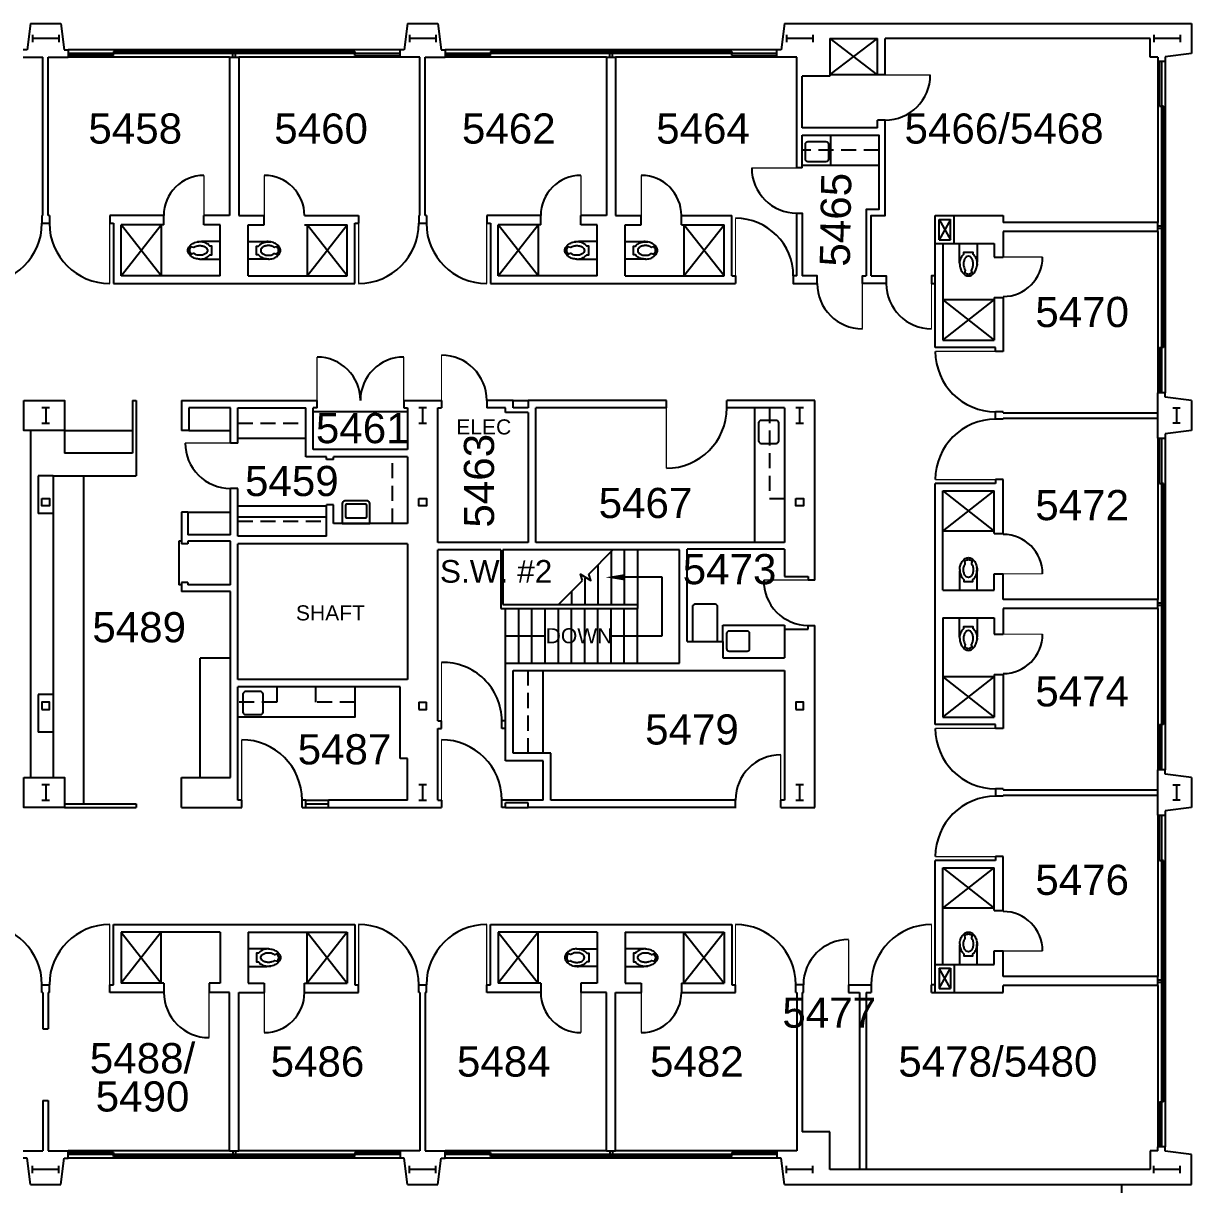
# Model space of a CAD drawing. Header units: inches. Extents: x -3174 to 3292, y 161 to 3697.
# Drawn here: x 2363 to 3292, y 1649 to 2574 of the extents above; entities that cross this region are included whole.
import ezdxf
from ezdxf.enums import TextEntityAlignment as Align

# ---------------------------------------------------------------- set-up
doc = ezdxf.new("R2010")
doc.units = ezdxf.units.IN
doc.header["$LTSCALE"] = 96
doc.header["$MEASUREMENT"] = 0
doc.linetypes.add('HIDDEN2', pattern=[0.1875, 0.125, -0.0625])
doc.layers.get('0').update_dxf_attribs({"linetype": 'CONTINUOUS'})
for name, color, linetype in [('A-ANNO-ROOM', 4, 'CONTINUOUS'), ('A-ANNO-TEXT', 4, 'CONTINUOUS'), ('A-COLS', 5, 'CONTINUOUS'), ('A-DOOR', 2, 'CONTINUOUS'), ('A-EQPM', 1, 'CONTINUOUS'), ('A-FLOR-CASE', 3, 'CONTINUOUS'), ('A-FLOR-CASE-UPPR', 3, 'HIDDEN2'), ('A-FLOR-PFIX', 2, 'CONTINUOUS'), ('A-FLOR-STRS', 2, 'CONTINUOUS'), ('A-GLAZ', 2, 'CONTINUOUS'), ('A-GLAZ-SILL', 1, 'CONTINUOUS'), ('A-ROOF-LEVL-FINE', 1, 'CONTINUOUS'), ('A-SHAFT', 1, 'CONTINUOUS'), ('A-WALL-FULL', 6, 'CONTINUOUS')]:
    doc.layers.add(name, color=color, linetype=linetype)
doc.styles.add('ARIAL', font='arial.ttf')

# ---------------------------------------------------------------- blocks, each defined once
blk = doc.blocks.new('AH')
blk.add_lwpolyline([(0, 0, 0.05, 0, 0), (0.15, 0, 0, 0, 0)], format="xyseb")
blk = doc.blocks.new('P2477016')
for p, q in [((-3.603083, -23.831759), (-3.603083, -23.831759)), ((-2.504894, -21.068753), (-2.504894, -21.068753))]:
    blk.add_line(p, q)
for points in [[(-6.93083, -16.399601, -0.022673), (-7, -14.875), (-7, 0), (-3.020761, 0), (0, 0), (3.020761, 0), (7, 0), (7, -14.875)], [(-6.937926, -16.211212, -0.074934), (-6.387938, -12.562014, -0.085426), (-4.920528, -9.670474, -0.066386), (-3.550098, -8.264603), (-3.550098, -6.711212), (3.449902, -6.711212), (3.449902, -8.264603, -0.066386), (4.820333, -9.670474, -0.085426), (6.287743, -12.562014, -0.111314), (6.709134, -17.991061)], [(3.991504, -23.722377, -0.562484), (3.158962, -23.529526), (2.424162, -21.300368, -0.238976), (2.492058, -20.853364, 0.08035), (3.421006, -18.976205, 0.074934), (3.837731, -16.211212, 0.074934), (3.421006, -13.446218, 0.085426), (2.414145, -11.462194, 0.066386), (1.597345, -10.624271, 0.330534), (-1.69754, -10.624271, 0.066386), (-2.51434, -11.462194, 0.085426), (-3.521201, -13.446218, 0.074934), (-3.937926, -16.211212, 0.074934), (-3.521201, -18.976205, 0.08035), (-2.592253, -20.853364, -0.238976), (-2.524357, -21.300368), (-3.250575, -23.503493, -0.549653), (-4.069149, -23.710095)], [(0, -25.75, 0.143932), (2.498761, -25.015482, 0.107177), (4.949747, -22.564786, 0.077997), (6.431696, -19.212481, 0.065232), (7, -14.875)], [(-4.023967, -23.748064, 0.06085), (-2.498761, -25.015482, 0.143932), (0, -25.75)], [(-2.976493, -22.67201, 0.063273), (-1.687041, -23.754089, 0.143932), (0, -24.25)], [(0, -24.25, 0.143932), (1.687041, -23.754089, 0.059203), (2.902316, -22.750942)]]:
    blk.add_lwpolyline(points, format="xyb")
for centre, radius, start, end in [((5.443363, -16.211212), 12.38129, 180, 197.141641), ((2.746106, -17.043143), 9.558648, 197.141641, 216.672481), ((1.035634, -18.316811), 7.426057, 216.672481, 226.574161)]:
    blk.add_arc(centre, radius, start, end)
blk = doc.blocks.new('WC')
at = {"layer": 'A-FLOR-PFIX', "xscale": -1}
blk.add_blockref('P2477016', (0, 0), dxfattribs=at)
blk = doc.blocks.new('SINK')
blk.add_lwpolyline([(-9.14, 6), (-9.14, -6, 0.414214), (-7.14, -8), (7.14, -8, 0.414214), (9.14, -6), (9.14, 6, 0.414214), (7.14, 8), (-7.14, 8, 0.414214)], format="xyb", close=True)
blk = doc.blocks.new('W-LAV2')
for p, q in [((17, 11), (1, 11)), ((1, 11), (1, -11)), ((5.5, 7.5), (5.5, -7.5)), ((15.5, 8.5), (6.5, 8.5)), ((16.5, -7.5), (16.5, 7.5)), ((19, -9), (19, 9)), ((6.5, -8.5), (15.5, -8.5)), ((1, -11), (17, -11))]:
    blk.add_line(p, q)
for centre, radius, start, end in [((17, 9), 2, 0, 90), ((6.5, 7.5), 1, 90, 180), ((15.5, 7.5), 1, 0, 90), ((6.5, -7.5), 1, 180, 270), ((15.5, -7.5), 1, 270, 0), ((17, -9), 2, 270, 0)]:
    blk.add_arc(centre, radius, start, end)

msp = doc.modelspace()

# ---------------------------------------------------------------- linework, layer by layer
at = {"layer": 'A-ANNO-TEXT'}
for p, q in [((2871, 2132.75), (2840.38, 2132.75)), ((2871, 2086.25), (2871, 2132.75)), ((2746.5, 2086.25), (2778, 2086.25)), ((2830.5, 2086.25), (2871, 2086.25))]:
    msp.add_line(p, q, dxfattribs=at)
at = {"layer": 'A-COLS'}
for p, q in [((2370, 2564.5), (2370, 2558.5)), ((2391, 2561.5), (2370, 2561.5)), ((2391, 2564.5), (2391, 2558.5)), ((2670, 2564.5), (2670, 2558.5)), ((2691, 2561.5), (2670, 2561.5)), ((2691, 2564.5), (2691, 2558.5)), ((2970, 2564.5), (2970, 2558.5)), ((2991, 2561.5), (2970, 2561.5)), ((2991, 2564.5), (2991, 2558.5)), ((3262.5, 2564.5), (3262.5, 2558.5)), ((3283.5, 2561.5), (3262.5, 2561.5)), ((3283.5, 2564.5), (3283.5, 2558.5)), ((2383.5, 2267.5), (2377.5, 2267.5)), ((2380.5, 2267.5), (2380.5, 2255.5)), ((2683.5, 2267.5), (2677.5, 2267.5)), ((2680.5, 2267.5), (2680.5, 2255.5)), ((2983.5, 2267.5), (2977.5, 2267.5)), ((2980.5, 2267.5), (2980.5, 2255.5)), ((3277.5, 2267.5), (3283.5, 2267.5)), ((3280.5, 2267.5), (3280.5, 2255.5)), ((2377.5, 2255.5), (2383.5, 2255.5)), ((2677.5, 2255.5), (2683.5, 2255.5)), ((2977.5, 2255.5), (2983.5, 2255.5)), ((3283.5, 2255.5), (3277.5, 2255.5)), ((2383.5, 1967.5), (2377.5, 1967.5)), ((2383.5, 1967.5), (2377.5, 1967.5)), ((2380.5, 1967.5), (2380.5, 1955.5)), ((2380.5, 1967.5), (2380.5, 1955.5)), ((2683.5, 1967.5), (2677.5, 1967.5)), ((2683.5, 1967.5), (2677.5, 1967.5)), ((2680.5, 1967.5), (2680.5, 1955.5)), ((2680.5, 1967.5), (2680.5, 1955.5)), ((2983.5, 1967.5), (2977.5, 1967.5)), ((2983.5, 1967.5), (2977.5, 1967.5)), ((2980.5, 1967.5), (2980.5, 1955.5)), ((2980.5, 1967.5), (2980.5, 1955.5)), ((3277.5, 1967.5), (3283.5, 1967.5)), ((3277.5, 1967.5), (3283.5, 1967.5)), ((3280.5, 1967.5), (3280.5, 1955.5)), ((3280.5, 1967.5), (3280.5, 1955.5)), ((2377.5, 1955.5), (2383.5, 1955.5)), ((2377.5, 1955.5), (2383.5, 1955.5)), ((2677.5, 1955.5), (2683.5, 1955.5)), ((2677.5, 1955.5), (2683.5, 1955.5)), ((2977.5, 1955.5), (2983.5, 1955.5)), ((2977.5, 1955.5), (2983.5, 1955.5)), ((3283.5, 1955.5), (3277.5, 1955.5)), ((3283.5, 1955.5), (3277.5, 1955.5)), ((2370, 1658.5), (2370, 1664.5)), ((2391, 1658.5), (2391, 1664.5)), ((2670, 1658.5), (2670, 1664.5)), ((2691, 1658.5), (2691, 1664.5)), ((2970, 1658.5), (2970, 1664.5)), ((2991, 1658.5), (2991, 1664.5)), ((3262.5, 1658.5), (3262.5, 1664.5)), ((3283.5, 1658.5), (3283.5, 1664.5)), ((2391, 1661.5), (2370, 1661.5)), ((2691, 1661.5), (2670, 1661.5)), ((2991, 1661.5), (2970, 1661.5)), ((3283.5, 1661.5), (3262.5, 1661.5))]:
    msp.add_line(p, q, dxfattribs=at)
at = {"layer": 'A-DOOR'}
for points, const_width in [([(3084.5, 2532.5), (3048.5, 2532.5)], 1), ([(2978.38, 2458.5), (2942.38, 2458.5)], 1), ([(2506.5, 2420.5), (2506.5, 2452.5)], 1), ([(2554.5, 2420.5), (2554.5, 2452.5)], 1), ([(2806.5, 2420.5), (2806.5, 2452.5)], 1), ([(2854.5, 2420.5), (2854.5, 2452.5)], 1), ([(2929.5, 2372.5), (2929.5, 2418.5)], 1), ([(2431.5, 2414.5), (2431.5, 2366.5)], 1), ([(2629.5, 2414.5), (2629.5, 2366.5)], 1), ([(2731.5, 2414.5), (2731.5, 2366.5)], 1), ([(3142.5, 2387.5), (3173.85, 2387.5)], 1.04), ([(3030.5, 2366.5), (3030.5, 2330.5)], 1), ([(3085.5, 2366.5), (3085.5, 2330.5)], 1), ([(2596.5, 2273.5), (2596.5, 2308)], 1), ([(2665.5, 2308), (2665.5, 2273.5)], 1), ([(2695.5, 2273.5), (2695.5, 2309.5)], 1), ([(3136.5, 2312.5), (3088.5, 2312.5)], 1), ([(2874.5, 2267.5), (2874.5, 2219.5)], 1), ([(2527.5, 2239.51), (2491.5, 2239.51)], 1), ([(3136.5, 2210.5), (3088.5, 2210.5)], 1), ([(2987.25, 2130.5), (2952.03, 2130.5)], 1), ([(3142.5, 2135.5), (3173.85, 2135.5)], 1.04), ([(3142.5, 2087.5), (3173.85, 2087.5)], 1.04), ([(2695.5, 2018.5), (2695.5, 2064.98)], 1), ([(3136.5, 2012.5), (3088.5, 2012.5)], 1), ([(2536.5, 1955.5), (2536.5, 2003.5)], 1), ([(2695.5, 1955.5), (2695.5, 2003.5)], 1), ([(2965.5, 1955.5), (2965.5, 1991.5)], 1), ([(3136.5, 1910.5), (3088.5, 1910.5)], 1), ([(2431.5, 1808.5), (2431.5, 1856.5)], 1), ([(2629.5, 1808.5), (2629.5, 1856.5)], 1), ([(2731.5, 1808.5), (2731.5, 1856.5)], 1), ([(2929.5, 1808.5), (2929.5, 1856.5)], 1), ([(3085.5, 1808.5), (3085.5, 1856.5)], 1), ([(3019.5, 1808.5), (3019.5, 1844.5)], 1), ([(3142.5, 1835.5), (3173.85, 1835.5)], 1.04), ([(2510.5, 1802.5), (2510.5, 1766.5)], 1.12), ([(2554.5, 1802.5), (2554.5, 1770.5)], 1), ([(2806.5, 1802.5), (2806.5, 1770.5)], 1), ([(2854.5, 1802.5), (2854.5, 1770.5)], 1)]:
    msp.add_lwpolyline(points, dxfattribs=dict(at, const_width=const_width))
for centre, radius, start, end in [((3048.5, 2532.5), 36, 270, 0), ((2978.38, 2458.5), 36, 180, 270), ((2506.5, 2420.5), 32, 90, 180), ((2554.5, 2420.5), 32, 0, 90), ((2806.5, 2420.5), 32, 90, 180), ((2854.5, 2420.5), 32, 0, 90), ((2929.5, 2372.5), 46, 0, 90), ((2329.5, 2414.5), 48, 270, 0), ((2431.5, 2414.5), 48, 180, 270), ((2629.5, 2414.5), 48, 270, 0), ((2731.5, 2414.5), 48, 180, 270), ((3142.5, 2387.5), 31.35, 270, 0), ((3030.5, 2366.5), 36, 180, 270), ((3085.5, 2366.5), 36, 180, 270), ((2596.5, 2273.5), 34.5, 0, 90), ((2665.5, 2273.5), 34.5, 90, 180), ((2695.5, 2273.5), 36, 0, 90), ((3136.5, 2312.5), 48, 180, 270), ((2874.5, 2267.5), 48, 270, 0), ((3136.5, 2210.5), 48, 90, 180), ((2527.49, 2239.51), 36, 179.99268, 270.02342), ((3142.5, 2135.5), 31.35, 0, 90), ((2987.37, 2129.84), 35.34, 178.93088, 269.81288), ((3142.5, 2087.5), 31.35, 270, 0), ((2696.77, 2018.28), 46.73, 0.27589, 91.56194), ((3136.5, 2012.5), 48, 180, 270), ((2536.5, 1955.5), 48, 0, 90), ((2695.5, 1955.5), 48, 0, 90), ((2965.5, 1955.5), 36, 90, 180), ((3136.5, 1910.5), 48, 90, 180), ((3142.5, 1835.5), 31.35, 0, 90), ((2329.5, 1808.5), 48, 0, 90), ((2431.5, 1808.5), 48, 90, 180), ((2629.5, 1808.5), 48, 0, 90), ((2731.5, 1808.5), 48, 90, 180), ((2929.5, 1808.5), 48, 0, 90), ((3085.5, 1808.5), 48, 90, 180), ((3019.5, 1808.5), 36, 90, 180), ((2510.5, 1802.5), 36, 180, 270), ((2554.5, 1802.5), 32, 270, 0), ((2806.5, 1802.5), 32, 180, 270), ((2854.5, 1802.5), 32, 270, 0)]:
    msp.add_arc(centre, radius, start, end, dxfattribs=at)
at = {"layer": 'A-EQPM'}
msp.add_line((2604, 2180.5), (2533.5, 2180.5), dxfattribs=at)
at = {"layer": 'A-FLOR-CASE'}
for p, q in [((3005.44, 2460.5), (3005.44, 2484.5)), ((3043.5, 2460.5), (2982.62, 2460.5)), ((2449.5, 2273.5), (2449.5, 2231.5)), ((2449.5, 2273.5), (2452.5, 2273.5)), ((2452.5, 2273.5), (2452.5, 2213.5)), ((2752.5, 2273.5), (2764.5, 2273.5)), ((2668.5, 2264.5), (2593.5, 2264.5)), ((2944.5, 2267.5), (2944.5, 2160.5)), ((2368.5, 2249.5), (2368.5, 1973.5)), ((2395.5, 2249.5), (2449.5, 2249.5)), ((2395.5, 2249.5), (2395.5, 2231.5)), ((2494.5, 2249.5), (2527.5, 2249.5)), ((2533.5, 2243.5), (2587.5, 2243.5)), ((2449.5, 2231.5), (2395.5, 2231.5)), ((2386.5, 2213.5), (2452.5, 2213.5)), ((2410.5, 2213.5), (2410.5, 1952.5)), ((2533.5, 2189.5), (2604, 2189.5)), ((2386.5, 2183.5), (2386.5, 2039.5)), ((2493.75, 2184.62), (2527.5, 2184.62)), ((2486.5, 2161.38), (2486.5, 2126.62)), ((2488.5, 2161.38), (2486.5, 2161.38)), ((2488.5, 2126.62), (2486.5, 2126.62)), ((2919.5, 2094.75), (2968.5, 2094.75)), ((2919.5, 2081.75), (2919.5, 2094.75)), ((2968.5, 2094.75), (2968.5, 2091.5)), ((2503.5, 1973.5), (2503.5, 2068.38)), ((2527.5, 2068.38), (2503.5, 2068.38)), ((2776.5, 1992.69), (2776.5, 2058.5)), ((2386.5, 2009.5), (2386.5, 1973.5)), ((2395.5, 1952.5), (2452.5, 1952.5)), ((2452.5, 1952.5), (2452.5, 1949.5)), ((2395.5, 1949.5), (2452.5, 1949.5)), ((2746.5, 1949.5), (2764.5, 1949.5))]:
    msp.add_line(p, q, dxfattribs=at)
msp.add_lwpolyline([(2626.5, 2045.5), (2626.5, 2021.5), (2533.5, 2021.5)], dxfattribs=at)
at = {"layer": 'A-FLOR-CASE-UPPR'}
for p, q in [((3043.5, 2472.5), (2982.62, 2472.5)), ((2956.5, 2267.5), (2956.5, 2195.5)), ((2533.5, 2255.5), (2587.5, 2255.5)), ((2656.5, 2175.5), (2656.5, 2228.5)), ((2956.5, 2195.5), (2968.5, 2195.5)), ((2533.5, 2177.5), (2604, 2177.5)), ((2764.5, 1992.69), (2764.5, 2058.5))]:
    msp.add_line(p, q, dxfattribs=at)
for points in [[(2564.5, 2045.5), (2564.5, 2033.5), (2533.5, 2033.5)], [(2626.5, 2033.5), (2595.5, 2033.5), (2595.5, 2045.5)]]:
    msp.add_lwpolyline(points, dxfattribs=at)
at = {"layer": 'A-FLOR-PFIX'}
for p, q in [((3004.5, 2561.5), (3042.33, 2532.5)), ((3004.72, 2532.7), (3042.5, 2561.5)), ((3042.33, 2532.5), (3004.5, 2532.5)), ((2440.5, 2372.5), (2472.5, 2413.25)), ((2472.5, 2372.5), (2440.5, 2413.25)), ((2472.5, 2413.25), (2472.5, 2372.5)), ((2620.5, 2372.5), (2588.5, 2413.25)), ((2588.5, 2372.5), (2620.5, 2413.25)), ((2588.5, 2413.25), (2588.5, 2372.5)), ((2772.5, 2372.5), (2740.5, 2413.25)), ((2740.5, 2372.5), (2772.5, 2413.25)), ((2772.5, 2413.25), (2772.5, 2372.5)), ((2920.5, 2372.5), (2888.5, 2413.25)), ((2888.5, 2372.5), (2920.5, 2413.25)), ((2888.5, 2413.25), (2888.5, 2372.5)), ((3135.25, 2353.5), (3094.5, 2353.5)), ((3094.5, 2353.5), (3135.25, 2321.5)), ((3094.5, 2321.5), (3135.25, 2353.5)), ((3094.5, 2201.5), (3135.25, 2169.5)), ((3094.5, 2169.5), (3135.25, 2201.5)), ((3135.25, 2169.5), (3094.5, 2169.5)), ((3135.25, 2053.5), (3094.5, 2053.5)), ((3094.5, 2053.5), (3135.25, 2021.5)), ((3094.5, 2021.5), (3135.25, 2053.5)), ((3094.5, 1901.5), (3135.25, 1869.5)), ((3094.5, 1869.5), (3135.25, 1901.5)), ((3135.25, 1869.5), (3094.5, 1869.5)), ((2472.5, 1850.5), (2440.5, 1809.75)), ((2440.5, 1850.5), (2472.5, 1809.75)), ((2472.5, 1809.75), (2472.5, 1850.5)), ((2588.5, 1850.5), (2620.5, 1809.75)), ((2620.5, 1850.5), (2588.5, 1809.75)), ((2588.5, 1809.75), (2588.5, 1850.5)), ((2740.5, 1850.5), (2772.5, 1809.75)), ((2772.5, 1850.5), (2740.5, 1809.75)), ((2772.5, 1809.75), (2772.5, 1850.5)), ((2888.5, 1809.75), (2888.5, 1850.5)), ((2888.5, 1850.5), (2920.5, 1809.75)), ((2920.5, 1850.5), (2888.5, 1809.75))]:
    msp.add_line(p, q, dxfattribs=at)
for points in [[(2985.17, 2477.41, -0.414214), (2987.17, 2479.41), (3001.45, 2479.41, -0.414214), (3003.45, 2477.41), (3003.45, 2465.41, -0.414214), (3001.45, 2463.41), (2987.17, 2463.41, -0.414214), (2985.17, 2465.41)], [(2537.5, 2039.79), (2537.5, 2025.5, 0.414214), (2539.5, 2023.5), (2551.5, 2023.5, 0.414214), (2553.5, 2025.5), (2553.5, 2039.79, 0.414214), (2551.5, 2041.79), (2539.5, 2041.79, 0.414214)]]:
    msp.add_lwpolyline(points, format="xyb", close=True, dxfattribs=at)
msp.add_lwpolyline([(2915.25, 2081.75), (2915.25, 2109.25, 0.414214), (2913.25, 2111.25), (2897.25, 2111.25, 0.414214), (2895.25, 2109.25), (2895.25, 2081.75)], format="xyb", dxfattribs=at)
at = {"layer": 'A-FLOR-STRS'}
for p, q in [((2812.8, 2135.3), (2832, 2154.5)), ((2830.5, 2153), (2830.5, 2111)), ((2841, 2154.5), (2841, 2111)), ((2851.5, 2154.5), (2851.5, 2111)), ((2820, 2142.5), (2820, 2111)), ((2788.5, 2111), (2807.7, 2130.2)), ((2809.5, 2132), (2809.5, 2111)), ((2799, 2121.5), (2799, 2111)), ((2746.5, 2064.5), (2746.5, 2108)), ((2757, 2064.5), (2757, 2108)), ((2767.5, 2064.5), (2767.5, 2108)), ((2778, 2064.5), (2778, 2108)), ((2788.5, 2064.5), (2788.5, 2108)), ((2799, 2064.5), (2799, 2108)), ((2809.5, 2064.5), (2809.5, 2108)), ((2820, 2064.5), (2820, 2108)), ((2830.5, 2064.5), (2830.5, 2108)), ((2841, 2064.5), (2841, 2108)), ((2851.5, 2064.5), (2851.5, 2108))]:
    msp.add_line(p, q, dxfattribs=at)
msp.add_lwpolyline([(2807.7, 2130.2), (2806.01, 2135.3), (2814.49, 2130.2), (2812.8, 2135.3)], dxfattribs=at)
at = {"layer": 'A-GLAZ'}
for p, q in [((2434.5, 2549.5), (2398.5, 2549.5)), ((2434.5, 2548), (2398.5, 2548)), ((2530.5, 2551), (2434.5, 2551)), ((2434.5, 2551), (2434.5, 2549.5)), ((2530.5, 2549.5), (2434.5, 2549.5)), ((2434.5, 2548), (2434.5, 2549.5)), ((2529.5, 2546.5), (2529.5, 2551)), ((2626.5, 2551), (2530.5, 2551)), ((2626.5, 2549.5), (2530.5, 2549.5)), ((2531.5, 2546.5), (2531.5, 2551)), ((2626.5, 2551), (2626.5, 2549.5)), ((2662.5, 2549.5), (2626.5, 2549.5)), ((2626.5, 2548), (2626.5, 2549.5)), ((2626.5, 2548), (2662.5, 2548)), ((2734.5, 2549.5), (2698.5, 2549.5)), ((2734.5, 2548), (2698.5, 2548)), ((2830.5, 2551), (2734.5, 2551)), ((2734.5, 2551), (2734.5, 2549.5)), ((2830.5, 2549.5), (2734.5, 2549.5)), ((2734.5, 2548), (2734.5, 2549.5)), ((2829.5, 2546.5), (2829.5, 2551)), ((2926.5, 2551), (2830.5, 2551)), ((2926.5, 2549.5), (2830.5, 2549.5)), ((2831.5, 2546.5), (2831.5, 2551)), ((2926.5, 2551), (2926.5, 2549.5)), ((2962.5, 2549.5), (2926.5, 2549.5)), ((2926.5, 2548), (2926.5, 2549.5)), ((2926.5, 2548), (2962.5, 2548)), ((3267, 2507.5), (3267, 2543.5)), ((3268.5, 2543.5), (3268.5, 2507.5)), ((3267, 2507.5), (3268.5, 2507.5)), ((3268.5, 2507.5), (3268.5, 2411.5)), ((3270, 2507.5), (3268.5, 2507.5)), ((3270, 2507.5), (3270, 2411.5)), ((3265.5, 2412.5), (3270, 2412.5)), ((3265.5, 2410.5), (3270, 2410.5)), ((3268.5, 2411.5), (3268.5, 2315.5)), ((3270, 2411.5), (3270, 2315.5)), ((3267, 2315.5), (3268.5, 2315.5)), ((3267, 2315.5), (3267, 2279.5)), ((3270, 2315.5), (3268.5, 2315.5)), ((3268.5, 2315.5), (3268.5, 2279.5)), ((3267, 2207.5), (3267, 2243.5)), ((3268.5, 2243.5), (3268.5, 2207.5)), ((3267, 2207.5), (3268.5, 2207.5)), ((3268.5, 2207.5), (3268.5, 2111.5)), ((3270, 2207.5), (3268.5, 2207.5)), ((3270, 2207.5), (3270, 2111.5)), ((3265.5, 2112.5), (3270, 2112.5)), ((3268.5, 2111.5), (3268.5, 2015.5)), ((3270, 2111.5), (3270, 2015.5)), ((3265.5, 2110.5), (3270, 2110.5)), ((3267, 2015.5), (3267, 1979.5)), ((3267, 2015.5), (3268.5, 2015.5)), ((3268.5, 2015.5), (3268.5, 1979.5)), ((3270, 2015.5), (3268.5, 2015.5)), ((2587.5, 1952.5), (2605.5, 1952.5)), ((3267, 1907.5), (3267, 1943.5)), ((3268.5, 1943.5), (3268.5, 1907.5)), ((3267, 1907.5), (3268.5, 1907.5)), ((3268.5, 1907.5), (3268.5, 1811.5)), ((3270, 1907.5), (3268.5, 1907.5)), ((3270, 1907.5), (3270, 1811.5)), ((3265.5, 1812.5), (3270, 1812.5)), ((3265.5, 1810.5), (3270, 1810.5)), ((3268.5, 1811.5), (3268.5, 1715.5)), ((3270, 1811.5), (3270, 1715.5)), ((3267, 1715.5), (3267, 1679.5)), ((3267, 1715.5), (3268.5, 1715.5)), ((3268.5, 1715.5), (3268.5, 1679.5)), ((3270, 1715.5), (3268.5, 1715.5)), ((2434.5, 1675), (2398.5, 1675)), ((2434.5, 1675), (2434.5, 1673.5)), ((2529.5, 1676.5), (2529.5, 1672)), ((2531.5, 1676.5), (2531.5, 1672)), ((2626.5, 1675), (2662.5, 1675)), ((2626.5, 1675), (2626.5, 1673.5)), ((2734.5, 1675), (2698.5, 1675)), ((2734.5, 1675), (2734.5, 1673.5)), ((2829.5, 1676.5), (2829.5, 1672)), ((2831.5, 1676.5), (2831.5, 1672)), ((2926.5, 1675), (2962.5, 1675)), ((2926.5, 1675), (2926.5, 1673.5)), ((2434.5, 1673.5), (2398.5, 1673.5)), ((2530.5, 1673.5), (2434.5, 1673.5)), ((2434.5, 1672), (2434.5, 1673.5)), ((2530.5, 1672), (2434.5, 1672)), ((2626.5, 1673.5), (2530.5, 1673.5)), ((2626.5, 1672), (2530.5, 1672)), ((2662.5, 1673.5), (2626.5, 1673.5)), ((2626.5, 1672), (2626.5, 1673.5)), ((2734.5, 1673.5), (2698.5, 1673.5)), ((2830.5, 1673.5), (2734.5, 1673.5)), ((2734.5, 1672), (2734.5, 1673.5)), ((2830.5, 1672), (2734.5, 1672)), ((2926.5, 1673.5), (2830.5, 1673.5)), ((2926.5, 1672), (2830.5, 1672)), ((2962.5, 1673.5), (2926.5, 1673.5)), ((2926.5, 1672), (2926.5, 1673.5))]:
    msp.add_line(p, q, dxfattribs=at)
at = {"layer": 'A-GLAZ-SILL'}
for p, q in [((2662.5, 2552.5), (2398.5, 2552.5)), ((2962.5, 2552.5), (2698.5, 2552.5)), ((2526.88, 2546.5), (2398.5, 2546.5)), ((2662.5, 2546.5), (2534.12, 2546.5)), ((2826.88, 2546.5), (2698.5, 2546.5)), ((2962.5, 2546.5), (2834.12, 2546.5)), ((3265.5, 2543.5), (3265.5, 2415.12)), ((3271.5, 2543.5), (3271.5, 2279.5)), ((3265.5, 2407.88), (3265.5, 2279.5)), ((3265.5, 2243.5), (3265.5, 2115.12)), ((3271.5, 2243.5), (3271.5, 1979.5)), ((3265.5, 2107.88), (3265.5, 1979.5)), ((2587.5, 1955.5), (2605.5, 1955.5)), ((2587.5, 1949.5), (2605.5, 1949.5)), ((3265.5, 1943.5), (3265.5, 1815.12)), ((3271.5, 1943.5), (3271.5, 1679.5)), ((3265.5, 1807.88), (3265.5, 1679.5)), ((2526.88, 1676.5), (2398.5, 1676.5)), ((2662.5, 1676.5), (2534.12, 1676.5)), ((2826.88, 1676.5), (2698.5, 1676.5)), ((2962.5, 1676.5), (2834.12, 1676.5)), ((2662.5, 1670.5), (2398.5, 1670.5)), ((2962.5, 1670.5), (2698.5, 1670.5))]:
    msp.add_line(p, q, dxfattribs=at)
at = {"layer": 'A-ROOF-LEVL-FINE'}
msp.add_lwpolyline([(3237.07, 1637.47), (3237.07, 1649.5)], dxfattribs=at)
at = {"layer": 'A-SHAFT'}
for p, q in [((3091.5, 2417.5), (3100.5, 2417.5)), ((3100.5, 2417.5), (3091.5, 2401.25)), ((3091.5, 2417.5), (3100.5, 2401.25)), ((3091.5, 2401.25), (3091.5, 2417.5)), ((3100.5, 2401.25), (3100.5, 2417.5)), ((3091.5, 2401.25), (3100.5, 2401.25)), ((3091.5, 1805.5), (3100.5, 1821.75)), ((3100.5, 1805.5), (3091.5, 1821.75)), ((3091.5, 1821.75), (3100.5, 1821.75)), ((3091.5, 1821.75), (3091.5, 1805.5)), ((3100.5, 1821.75), (3100.5, 1805.5)), ((3091.5, 1805.5), (3100.5, 1805.5))]:
    msp.add_line(p, q, dxfattribs=at)
at = {"layer": 'A-WALL-FULL'}
for p, q in [((2368.5, 2573.5), (2365.88, 2552.5)), ((2368.5, 2573.5), (2392.5, 2573.5)), ((2392.5, 2573.5), (2395.12, 2552.5)), ((2668.5, 2573.5), (2665.88, 2552.5)), ((2668.5, 2573.5), (2692.5, 2573.5)), ((2692.5, 2573.5), (2695.12, 2552.5)), ((2968.5, 2573.5), (2965.88, 2552.5)), ((2968.5, 2573.5), (3292.5, 2573.5)), ((3292.5, 2573.5), (3292.5, 2549.5)), ((3004.5, 2561.5), (3004.5, 2531.5)), ((3004.5, 2561.5), (3042.5, 2561.5)), ((3042.5, 2532.5), (3042.5, 2561.5)), ((3259.5, 2561.5), (3048.5, 2561.5)), ((3048.5, 2532.5), (3048.5, 2561.5)), ((3259.5, 2546.5), (3259.5, 2561.5)), ((2365.88, 2552.5), (2362.5, 2552.5)), ((2395.12, 2552.5), (2398.5, 2552.5)), ((2398.5, 2552.5), (2398.5, 2546.5)), ((2665.88, 2552.5), (2662.5, 2552.5)), ((2662.5, 2546.5), (2662.5, 2552.5)), ((2695.12, 2552.5), (2698.5, 2552.5)), ((2698.5, 2552.5), (2698.5, 2546.5)), ((2965.88, 2552.5), (2962.5, 2552.5)), ((2962.5, 2546.5), (2962.5, 2552.5)), ((3292.5, 2549.5), (3271.5, 2546.88)), ((2362.5, 2546.5), (2378.37, 2546.5)), ((2378.37, 2420.5), (2378.37, 2546.5)), ((2382.62, 2420.5), (2382.62, 2546.5)), ((2382.62, 2546.5), (2398.5, 2546.5)), ((2526.88, 2546.5), (2526.88, 2420.5)), ((2526.88, 2546.5), (2534.12, 2546.5)), ((2534.12, 2546.5), (2534.12, 2420.5)), ((2678.38, 2546.5), (2662.5, 2546.5)), ((2678.38, 2420.5), (2678.38, 2546.5)), ((2682.62, 2420.5), (2682.62, 2546.5)), ((2682.62, 2546.5), (2698.5, 2546.5)), ((2826.88, 2546.5), (2826.88, 2420.5)), ((2826.88, 2546.5), (2834.12, 2546.5)), ((2834.12, 2546.5), (2834.12, 2420.5)), ((2978.38, 2546.5), (2962.5, 2546.5)), ((2978.38, 2458.5), (2978.38, 2546.5)), ((3265.5, 2546.5), (3259.5, 2546.5)), ((3265.5, 2546.5), (3265.5, 2543.5)), ((3265.5, 2543.5), (3271.5, 2543.5)), ((3271.5, 2546.88), (3271.5, 2543.5)), ((3004.5, 2531.5), (2982.62, 2531.5)), ((2982.62, 2490.5), (2982.62, 2531.5)), ((3048.5, 2532.5), (3042.5, 2532.5)), ((3042.5, 2490.5), (3042.5, 2496.5)), ((3048.5, 2496.5), (3042.5, 2496.5)), ((3042.5, 2490.5), (2982.62, 2490.5)), ((2982.62, 2458.5), (2982.62, 2484.5)), ((2982.62, 2458.5), (2978.38, 2458.5)), ((2378.37, 2420.5), (2377.5, 2420.5)), ((2377.5, 2420.5), (2377.5, 2414.5)), ((2383.5, 2420.5), (2382.62, 2420.5)), ((2383.5, 2420.5), (2383.5, 2414.5)), ((2474.5, 2420.5), (2431.5, 2420.5)), ((2431.5, 2420.5), (2431.5, 2414.5)), ((2474.5, 2413.25), (2474.5, 2420.5)), ((2526.88, 2420.5), (2506.5, 2420.5)), ((2506.5, 2413.25), (2506.5, 2420.5)), ((2534.12, 2420.5), (2554.5, 2420.5)), ((2554.5, 2413.25), (2554.5, 2420.5)), ((2586.5, 2420.5), (2629.5, 2420.5)), ((2629.5, 2420.5), (2629.5, 2414.5)), ((2677.5, 2420.5), (2677.5, 2414.5)), ((2678.38, 2420.5), (2677.5, 2420.5)), ((2683.5, 2420.5), (2682.62, 2420.5)), ((2683.5, 2420.5), (2683.5, 2414.5)), ((2774.5, 2420.5), (2731.5, 2420.5)), ((2731.5, 2420.5), (2731.5, 2414.5)), ((2774.5, 2413.25), (2774.5, 2420.5)), ((2826.88, 2420.5), (2806.5, 2420.5)), ((2806.5, 2413.25), (2806.5, 2420.5)), ((2834.12, 2420.5), (2854.5, 2420.5)), ((2854.5, 2413.25), (2854.5, 2420.5)), ((2886.5, 2420.5), (2926.5, 2420.5)), ((2886.5, 2413.25), (2886.5, 2420.5)), ((3088.5, 2420.5), (3142.5, 2420.5)), ((3088.5, 2315.5), (3088.5, 2420.5)), ((3103.5, 2398.25), (3103.5, 2420.5)), ((3142.5, 2420.5), (3142.5, 2415.12)), ((2377.5, 2414.5), (2383.5, 2414.5)), ((2431.5, 2414.5), (2434.5, 2414.5)), ((2434.5, 2414.5), (2434.5, 2366.5)), ((2474.5, 2413.25), (2440.5, 2413.25)), ((2440.5, 2372.5), (2440.5, 2413.25)), ((2519.38, 2413.25), (2506.5, 2413.25)), ((2519.38, 2372.5), (2519.38, 2413.25)), ((2541.62, 2372.5), (2541.62, 2413.25)), ((2541.62, 2413.25), (2554.5, 2413.25)), ((2586.5, 2413.25), (2620.5, 2413.25)), ((2620.5, 2372.5), (2620.5, 2413.25)), ((2626.5, 2366.5), (2626.5, 2414.5)), ((2626.5, 2414.5), (2629.5, 2414.5)), ((2677.5, 2414.5), (2683.5, 2414.5)), ((2731.5, 2414.5), (2734.5, 2414.5)), ((2734.5, 2414.5), (2734.5, 2366.5)), ((2740.5, 2372.5), (2740.5, 2413.25)), ((2774.5, 2413.25), (2740.5, 2413.25)), ((2819.38, 2413.25), (2806.5, 2413.25)), ((2819.38, 2372.5), (2819.38, 2413.25)), ((2841.62, 2372.5), (2841.62, 2413.25)), ((2841.62, 2413.25), (2854.5, 2413.25)), ((2886.5, 2413.25), (2920.5, 2413.25)), ((2920.5, 2372.5), (2920.5, 2413.25)), ((3265.5, 2415.12), (3142.5, 2415.12)), ((3265.5, 2407.88), (3265.5, 2415.12)), ((3265.5, 2407.88), (3142.5, 2407.88)), ((3142.5, 2407.88), (3142.5, 2387.5)), ((3088.5, 2398.25), (3135.25, 2398.25)), ((3094.5, 2398.25), (3094.5, 2321.5)), ((3135.25, 2398.25), (3135.25, 2387.5)), ((3135.25, 2387.5), (3142.5, 2387.5)), ((2519.38, 2372.5), (2440.5, 2372.5)), ((2541.62, 2372.5), (2620.5, 2372.5)), ((2819.38, 2372.5), (2740.5, 2372.5)), ((2841.62, 2372.5), (2920.5, 2372.5)), ((2434.5, 2366.5), (2626.5, 2366.5)), ((2734.5, 2366.5), (2929.5, 2366.5)), ((3135.25, 2355.5), (3142.5, 2355.5)), ((3135.25, 2355.5), (3135.25, 2321.5)), ((3142.5, 2355.5), (3142.5, 2312.5)), ((3136.5, 2315.5), (3088.5, 2315.5)), ((3094.5, 2321.5), (3135.25, 2321.5)), ((3136.5, 2312.5), (3136.5, 2315.5)), ((3142.5, 2312.5), (3136.5, 2312.5)), ((3265.5, 2243.5), (3265.5, 2279.5)), ((3271.5, 2279.5), (3265.5, 2279.5)), ((3271.5, 2276.12), (3271.5, 2279.5)), ((2488.5, 2273.5), (2488.5, 2249.5)), ((2488.5, 2273.5), (2596.5, 2273.5)), ((2596.5, 2267.5), (2596.5, 2273.5)), ((2665.5, 2273.5), (2695.5, 2273.5)), ((2665.5, 2273.5), (2665.5, 2267.5)), ((2695.5, 2273.5), (2695.5, 2267.5)), ((2752.5, 2273.5), (2731.5, 2273.5)), ((2731.5, 2273.5), (2731.5, 2267.5)), ((2752.5, 2267.5), (2752.5, 2273.5)), ((2764.5, 2273.5), (2764.5, 2267.5)), ((2874.5, 2273.5), (2764.5, 2273.5)), ((2874.5, 2267.5), (2874.5, 2273.5)), ((2992.5, 2273.5), (2922.5, 2273.5)), ((2922.5, 2267.5), (2922.5, 2273.5)), ((2992.5, 2130.5), (2992.5, 2273.5)), ((3292.5, 2273.5), (3271.5, 2276.12)), ((3292.5, 2273.5), (3292.5, 2249.5)), ((2527.5, 2267.5), (2494.5, 2267.5)), ((2494.5, 2267.5), (2494.5, 2249.5)), ((2527.5, 2239.5), (2527.5, 2267.5)), ((2533.5, 2267.5), (2587.5, 2267.5)), ((2533.5, 2239.5), (2533.5, 2267.5)), ((2587.5, 2228.5), (2587.5, 2267.5)), ((2593.5, 2234.5), (2593.5, 2267.5)), ((2596.5, 2267.5), (2593.5, 2267.5)), ((2665.5, 2267.5), (2668.5, 2267.5)), ((2668.5, 2267.5), (2668.5, 2234.5)), ((2692.5, 2160.5), (2692.5, 2267.5)), ((2692.5, 2267.5), (2695.5, 2267.5)), ((2746.5, 2267.5), (2731.5, 2267.5)), ((2746.5, 2263.78), (2746.5, 2267.5)), ((2764.5, 2263.78), (2746.5, 2263.78)), ((2764.5, 2267.5), (2752.5, 2267.5)), ((2764.5, 2263.78), (2764.5, 2160.5)), ((2770.5, 2160.5), (2770.5, 2267.5)), ((2874.5, 2267.5), (2770.5, 2267.5)), ((2968.5, 2267.5), (2922.5, 2267.5)), ((2968.5, 2267.5), (2968.5, 2160.5)), ((3136.5, 2258.5), (3136.5, 2264.5)), ((3142.5, 2264.5), (3136.5, 2264.5)), ((3142.5, 2263.62), (3142.5, 2264.5)), ((3142.5, 2263.62), (3265.5, 2263.62)), ((3142.5, 2259.38), (3265.5, 2259.38)), ((3142.5, 2258.5), (3142.5, 2259.38)), ((3142.5, 2258.5), (3136.5, 2258.5)), ((2494.5, 2249.5), (2488.5, 2249.5)), ((3265.5, 2243.5), (3271.5, 2243.5)), ((3292.5, 2249.5), (3271.5, 2246.88)), ((3271.5, 2246.88), (3271.5, 2243.5)), ((2533.5, 2239.5), (2527.5, 2239.5)), ((2668.5, 2234.5), (2593.5, 2234.5)), ((2604, 2228.5), (2587.5, 2228.5)), ((2604, 2226.5), (2604, 2228.5)), ((2609.5, 2226.5), (2604, 2226.5)), ((2668.5, 2228.5), (2609.5, 2228.5)), ((2609.5, 2226.5), (2609.5, 2228.5)), ((2668.5, 2228.5), (2668.5, 2175.5)), ((2374.5, 2213.5), (2374.5, 2183.5)), ((2386.5, 2213.5), (2374.5, 2213.5)), ((2386.5, 2213.5), (2386.5, 2183.5)), ((3136.5, 2207.5), (3088.5, 2207.5)), ((3088.5, 2015.5), (3088.5, 2207.5)), ((3142.5, 2210.5), (3136.5, 2210.5)), ((3136.5, 2210.5), (3136.5, 2207.5)), ((3142.5, 2167.5), (3142.5, 2210.5)), ((2527.5, 2166.62), (2527.5, 2203.5)), ((2533.5, 2203.5), (2527.5, 2203.5)), ((2533.5, 2165.5), (2533.5, 2203.5)), ((3094.5, 2201.5), (3135.25, 2201.5)), ((3094.5, 2122.62), (3094.5, 2201.5)), ((3135.25, 2167.5), (3135.25, 2201.5)), ((2609.5, 2190.5), (2604, 2190.5)), ((2604, 2165.5), (2604, 2190.5)), ((2609.5, 2175.5), (2609.5, 2190.5)), ((2386.5, 2183.5), (2374.5, 2183.5)), ((2488.5, 2184.62), (2488.5, 2159.38)), ((2493.75, 2184.62), (2488.5, 2184.62)), ((2493.75, 2184.62), (2493.75, 2166.62)), ((2527.5, 2166.62), (2493.75, 2166.62)), ((2668.5, 2175.5), (2609.5, 2175.5)), ((3135.25, 2167.5), (3142.5, 2167.5)), ((2493.75, 2159.38), (2488.5, 2159.38)), ((2527.5, 2161.38), (2493.75, 2161.38)), ((2493.75, 2161.38), (2493.75, 2159.38)), ((2527.5, 2126.62), (2527.5, 2161.38)), ((2604, 2165.5), (2533.5, 2165.5)), ((2668.5, 2159.5), (2533.5, 2159.5)), ((2533.5, 2051.5), (2533.5, 2159.5)), ((2668.5, 2159.5), (2668.5, 2051.5)), ((2764.5, 2160.5), (2692.5, 2160.5)), ((2968.5, 2160.5), (2770.5, 2160.5)), ((2742.75, 2154.5), (2692.5, 2154.5)), ((2692.5, 2018.5), (2692.5, 2154.5)), ((2742.75, 2154.5), (2742.75, 2108)), ((2885, 2154.5), (2744.25, 2154.5)), ((2744.25, 2154.5), (2744.25, 2111)), ((2885, 2064.5), (2885, 2154.5)), ((2891, 2081.75), (2891, 2155.25)), ((2968.5, 2155.25), (2891, 2155.25)), ((2968.5, 2155.25), (2968.5, 2133.5)), ((2968.5, 2133.5), (2987.25, 2133.5)), ((2987.25, 2133.5), (2987.25, 2130.5)), ((2992.5, 2130.5), (2987.25, 2130.5)), ((3135.25, 2122.62), (3135.25, 2135.5)), ((3135.25, 2135.5), (3142.5, 2135.5)), ((3142.5, 2115.12), (3142.5, 2135.5)), ((2488.5, 2128.62), (2488.5, 2121.38)), ((2493.75, 2128.62), (2488.5, 2128.62)), ((2527.5, 2121.38), (2488.5, 2121.38)), ((2493.75, 2128.62), (2493.75, 2126.62)), ((2527.5, 2126.62), (2493.75, 2126.62)), ((2527.5, 1973.5), (2527.5, 2121.38)), ((3094.5, 2122.62), (3135.25, 2122.62)), ((2744.25, 2111), (2851.5, 2111)), ((2851.5, 2111), (2851.5, 2108)), ((3265.5, 2115.12), (3142.5, 2115.12)), ((3265.5, 2107.88), (3265.5, 2115.12)), ((2742.75, 2108), (2851.5, 2108)), ((3265.5, 2107.88), (3142.5, 2107.88)), ((3142.5, 2107.88), (3142.5, 2087.5)), ((2987.25, 2094.5), (2992.5, 2094.5)), ((2987.25, 2091.5), (2987.25, 2094.5)), ((2992.5, 1949.5), (2992.5, 2094.5)), ((3094.5, 2100.38), (3135.25, 2100.38)), ((3094.5, 2100.38), (3094.5, 2021.5)), ((3135.25, 2100.38), (3135.25, 2087.5)), ((2968.5, 2091.5), (2987.25, 2091.5)), ((2968.5, 2091.5), (2968.5, 2068.75)), ((3135.25, 2087.5), (3142.5, 2087.5)), ((2891, 2081.75), (2919.5, 2081.75)), ((2919.5, 2081.75), (2919.5, 2068.75)), ((2746.5, 2064.5), (2885, 2064.5)), ((2746.5, 1986.69), (2746.5, 2064.5)), ((2919.5, 2068.75), (2968.5, 2068.75)), ((2752.5, 2058.5), (2968.5, 2058.5)), ((2752.5, 1992.69), (2752.5, 2058.5)), ((2968.5, 2058.5), (2968.5, 1955.5)), ((3135.25, 2055.5), (3135.25, 2021.5)), ((3135.25, 2055.5), (3142.5, 2055.5)), ((3142.5, 2055.5), (3142.5, 2012.5)), ((2668.5, 2051.5), (2533.5, 2051.5)), ((2662.5, 2045.5), (2533.5, 2045.5)), ((2533.5, 1955.5), (2533.5, 2045.5)), ((2662.5, 1988.5), (2662.5, 2045.5)), ((2374.5, 2039.5), (2374.5, 2009.5)), ((2386.5, 2039.5), (2374.5, 2039.5)), ((2386.5, 2039.5), (2386.5, 2009.5)), ((2677.5, 2033.5), (2683.5, 2033.5)), ((2692.5, 2018.5), (2695.5, 2018.5)), ((2695.5, 2012.5), (2695.5, 2018.5)), ((2743.5, 2012.5), (2743.5, 2018.5)), ((2746.5, 2018.5), (2743.5, 2018.5)), ((3094.5, 2021.5), (3135.25, 2021.5)), ((2386.5, 2009.5), (2374.5, 2009.5)), ((2692.5, 1955.5), (2692.5, 2012.5)), ((2692.5, 2012.5), (2695.5, 2012.5)), ((2746.5, 2012.5), (2743.5, 2012.5)), ((3136.5, 2015.5), (3088.5, 2015.5)), ((3136.5, 2012.5), (3136.5, 2015.5)), ((3142.5, 2012.5), (3136.5, 2012.5)), ((2782.5, 1992.69), (2752.5, 1992.69)), ((2782.5, 1955.5), (2782.5, 1992.69)), ((2668.5, 1988.5), (2662.5, 1988.5)), ((2668.5, 1955.5), (2668.5, 1988.5)), ((2776.5, 1986.69), (2746.5, 1986.69)), ((2776.5, 1955.5), (2776.5, 1986.69)), ((2488.5, 1949.5), (2488.5, 1973.5)), ((2488.5, 1973.5), (2527.5, 1973.5)), ((3265.5, 1943.5), (3265.5, 1979.5)), ((3271.5, 1979.5), (3265.5, 1979.5)), ((3271.5, 1976.12), (3271.5, 1979.5)), ((3292.5, 1973.5), (3271.5, 1976.12)), ((3292.5, 1973.5), (3292.5, 1949.5)), ((3136.5, 1964.5), (3136.5, 1958.5)), ((3142.5, 1964.5), (3136.5, 1964.5)), ((3142.5, 1964.5), (3142.5, 1963.62)), ((3142.5, 1963.62), (3265.5, 1963.62)), ((2536.5, 1955.5), (2533.5, 1955.5)), ((2536.5, 1949.5), (2536.5, 1955.5)), ((2584.5, 1949.5), (2584.5, 1955.5)), ((2587.5, 1955.5), (2584.5, 1955.5)), ((2587.5, 1949.5), (2587.5, 1955.5)), ((2668.5, 1955.5), (2605.5, 1955.5)), ((2605.5, 1949.5), (2605.5, 1955.5)), ((2692.5, 1955.5), (2695.5, 1955.5)), ((2695.5, 1955.5), (2695.5, 1949.5)), ((2743.5, 1949.5), (2743.5, 1955.5)), ((2776.5, 1955.5), (2743.5, 1955.5)), ((2764.5, 1953.19), (2746.5, 1953.19)), ((2746.5, 1949.5), (2746.5, 1953.19)), ((2764.5, 1949.5), (2764.5, 1953.19)), ((2929.5, 1955.5), (2782.5, 1955.5)), ((2929.5, 1949.5), (2929.5, 1955.5)), ((2965.5, 1949.5), (2965.5, 1955.5)), ((2968.5, 1955.5), (2965.5, 1955.5)), ((3142.5, 1958.5), (3136.5, 1958.5)), ((3142.5, 1959.38), (3265.5, 1959.38)), ((3142.5, 1959.38), (3142.5, 1958.5)), ((2488.5, 1949.5), (2536.5, 1949.5)), ((2584.5, 1949.5), (2587.5, 1949.5)), ((2605.5, 1949.5), (2695.5, 1949.5)), ((2746.5, 1949.5), (2743.5, 1949.5)), ((2930, 1949.5), (2764.5, 1949.5)), ((2965.5, 1949.5), (2992.5, 1949.5)), ((3265.5, 1943.5), (3271.5, 1943.5)), ((3292.5, 1949.5), (3271.5, 1946.88)), ((3271.5, 1946.88), (3271.5, 1943.5)), ((3136.5, 1907.5), (3088.5, 1907.5)), ((3088.5, 1802.5), (3088.5, 1907.5)), ((3136.5, 1910.5), (3136.5, 1907.5)), ((3142.5, 1910.5), (3136.5, 1910.5)), ((3142.5, 1867.5), (3142.5, 1910.5)), ((3094.5, 1901.5), (3135.25, 1901.5)), ((3094.5, 1824.75), (3094.5, 1901.5)), ((3135.25, 1867.5), (3135.25, 1901.5)), ((3135.25, 1867.5), (3142.5, 1867.5)), ((2434.5, 1856.5), (2626.5, 1856.5)), ((2434.5, 1808.5), (2434.5, 1856.5)), ((2519.38, 1850.5), (2440.5, 1850.5)), ((2440.5, 1850.5), (2440.5, 1809.75)), ((2519.38, 1850.5), (2519.38, 1809.75)), ((2541.62, 1850.5), (2620.5, 1850.5)), ((2541.62, 1850.5), (2541.62, 1809.75)), ((2620.5, 1850.5), (2620.5, 1809.75)), ((2626.5, 1856.5), (2626.5, 1808.5)), ((2734.5, 1856.5), (2926.5, 1856.5)), ((2734.5, 1808.5), (2734.5, 1856.5)), ((2819.38, 1850.5), (2740.5, 1850.5)), ((2740.5, 1850.5), (2740.5, 1809.75)), ((2819.38, 1850.5), (2819.38, 1809.75)), ((2841.62, 1850.5), (2920.5, 1850.5)), ((2841.62, 1850.5), (2841.62, 1809.75)), ((2920.5, 1850.5), (2920.5, 1809.75)), ((2926.5, 1856.5), (2926.5, 1808.5)), ((3135.25, 1824.75), (3135.25, 1835.5)), ((3135.25, 1835.5), (3142.5, 1835.5)), ((3142.5, 1815.12), (3142.5, 1835.5)), ((3088.5, 1824.75), (3135.25, 1824.75)), ((3103.5, 1824.75), (3103.5, 1802.5)), ((3265.5, 1815.12), (3142.5, 1815.12)), ((3265.5, 1807.88), (3265.5, 1815.12)), ((2377.5, 1802.5), (2377.5, 1808.5)), ((2377.5, 1808.5), (2383.5, 1808.5)), ((2383.5, 1802.5), (2383.5, 1808.5)), ((2431.5, 1802.5), (2431.5, 1808.5)), ((2431.5, 1808.5), (2434.5, 1808.5)), ((2474.5, 1809.75), (2440.5, 1809.75)), ((2474.5, 1809.75), (2474.5, 1802.5)), ((2519.38, 1809.75), (2510.5, 1809.75)), ((2510.5, 1809.75), (2510.5, 1802.5)), ((2541.62, 1809.75), (2554.5, 1809.75)), ((2554.5, 1809.75), (2554.5, 1802.5)), ((2586.5, 1809.75), (2620.5, 1809.75)), ((2626.5, 1808.5), (2629.5, 1808.5)), ((2629.5, 1802.5), (2629.5, 1808.5)), ((2677.5, 1802.5), (2677.5, 1808.5)), ((2677.5, 1808.5), (2683.5, 1808.5)), ((2683.5, 1802.5), (2683.5, 1808.5)), ((2731.5, 1808.5), (2734.5, 1808.5)), ((2731.5, 1802.5), (2731.5, 1808.5)), ((2774.5, 1809.75), (2740.5, 1809.75)), ((2774.5, 1809.75), (2774.5, 1802.5)), ((2806.5, 1809.75), (2806.5, 1802.5)), ((2819.38, 1809.75), (2806.5, 1809.75)), ((2841.62, 1809.75), (2854.5, 1809.75)), ((2854.5, 1809.75), (2854.5, 1802.5)), ((2886.5, 1809.75), (2920.5, 1809.75)), ((2886.5, 1809.75), (2886.5, 1802.5)), ((2926.5, 1808.5), (2929.5, 1808.5)), ((2929.5, 1802.5), (2929.5, 1808.5)), ((2977.5, 1802.5), (2977.5, 1808.5)), ((2983.5, 1808.5), (2977.5, 1808.5)), ((2983.5, 1802.5), (2983.5, 1808.5)), ((3019.5, 1808.5), (3037.5, 1808.5)), ((3019.5, 1808.5), (3019.5, 1802.5)), ((3037.5, 1808.5), (3037.5, 1802.5)), ((3088.5, 1808.5), (3085.5, 1808.5)), ((3085.5, 1802.5), (3085.5, 1808.5)), ((3265.5, 1807.88), (3142.5, 1807.88)), ((3142.5, 1802.5), (3142.5, 1807.88)), ((2378.37, 1802.5), (2377.5, 1802.5)), ((2378.37, 1802.5), (2378.37, 1773.5)), ((2382.62, 1802.5), (2382.62, 1773.5)), ((2383.5, 1802.5), (2382.62, 1802.5)), ((2474.5, 1802.5), (2431.5, 1802.5)), ((2526.88, 1802.5), (2510.5, 1802.5)), ((2526.88, 1676.5), (2526.88, 1802.5)), ((2534.12, 1676.5), (2534.12, 1802.5)), ((2534.12, 1802.5), (2554.5, 1802.5)), ((2586.5, 1802.5), (2629.5, 1802.5)), ((2678.38, 1802.5), (2677.5, 1802.5)), ((2678.38, 1802.5), (2678.38, 1676.5)), ((2682.62, 1802.5), (2682.62, 1676.5)), ((2683.5, 1802.5), (2682.62, 1802.5)), ((2774.5, 1802.5), (2731.5, 1802.5)), ((2826.88, 1802.5), (2806.5, 1802.5)), ((2826.88, 1676.5), (2826.88, 1802.5)), ((2834.12, 1676.5), (2834.12, 1802.5)), ((2834.12, 1802.5), (2854.5, 1802.5)), ((2886.5, 1802.5), (2929.5, 1802.5)), ((2977.5, 1802.5), (2978.38, 1802.5)), ((2978.38, 1802.5), (2978.38, 1676.5)), ((2982.62, 1802.5), (2982.62, 1691.5)), ((2982.62, 1802.5), (2983.5, 1802.5)), ((3019.5, 1802.5), (3028.25, 1802.5)), ((3028.25, 1802.5), (3028.25, 1661.5)), ((3033.5, 1802.5), (3033.5, 1661.5)), ((3033.5, 1802.5), (3037.5, 1802.5)), ((3085.5, 1802.5), (3142.5, 1802.5)), ((2378.37, 1773.5), (2382.62, 1773.5)), ((2378.37, 1716.5), (2382.62, 1716.5)), ((2378.37, 1716.5), (2378.37, 1676.5)), ((2382.62, 1716.5), (2382.62, 1676.5)), ((3004.5, 1691.5), (2982.62, 1691.5)), ((3004.5, 1661.5), (3004.5, 1691.5)), ((2362.5, 1676.5), (2378.37, 1676.5)), ((2382.62, 1676.5), (2398.5, 1676.5)), ((2398.5, 1670.5), (2398.5, 1676.5)), ((2526.88, 1676.5), (2534.12, 1676.5)), ((2678.38, 1676.5), (2662.5, 1676.5)), ((2662.5, 1676.5), (2662.5, 1670.5)), ((2682.62, 1676.5), (2698.5, 1676.5)), ((2698.5, 1670.5), (2698.5, 1676.5)), ((2826.88, 1676.5), (2834.12, 1676.5)), ((2978.38, 1676.5), (2962.5, 1676.5)), ((2962.5, 1676.5), (2962.5, 1670.5)), ((3259.5, 1676.5), (3259.5, 1661.5)), ((3265.5, 1676.5), (3259.5, 1676.5)), ((3271.5, 1679.5), (3265.5, 1679.5)), ((3265.5, 1676.5), (3265.5, 1679.5)), ((3271.5, 1676.12), (3271.5, 1679.5)), ((3292.5, 1673.5), (3271.5, 1676.12)), ((2365.88, 1670.5), (2362.5, 1670.5)), ((2368.5, 1649.5), (2365.88, 1670.5)), ((2392.5, 1649.5), (2395.12, 1670.5)), ((2395.12, 1670.5), (2398.5, 1670.5)), ((2665.88, 1670.5), (2662.5, 1670.5)), ((2668.5, 1649.5), (2665.88, 1670.5)), ((2692.5, 1649.5), (2695.12, 1670.5)), ((2695.12, 1670.5), (2698.5, 1670.5)), ((2965.88, 1670.5), (2962.5, 1670.5)), ((2968.5, 1649.5), (2965.88, 1670.5)), ((3292.5, 1649.5), (3292.5, 1673.5)), ((3259.5, 1661.5), (3004.5, 1661.5)), ((2368.5, 1649.5), (2392.5, 1649.5)), ((2668.5, 1649.5), (2692.5, 1649.5)), ((2968.5, 1649.5), (3292.5, 1649.5))]:
    msp.add_line(p, q, dxfattribs=at)
for points in [[(3037.5, 2372.5), (3037.5, 2420.5), (3048.5, 2420.5), (3048.5, 2496.5)], [(2982.62, 2484.5), (3043.5, 2484.5), (3043.5, 2425.5), (3033.5, 2425.5), (3033.5, 2372.5)], [(2926.5, 2372.5), (2926.5, 2420.5)], [(2978.38, 2372.5), (2978.38, 2422.5), (2982.62, 2422.5), (2982.62, 2372.5)], [(2926.5, 2372.5), (2929.5, 2372.5), (2929.5, 2366.5)], [(2978.38, 2372.5), (2975.5, 2372.5), (2975.5, 2366.5), (2994.5, 2366.5), (2994.5, 2372.5), (2982.62, 2372.5)], [(3037.5, 2372.5), (3049.5, 2372.5), (3049.5, 2366.5), (3030.5, 2366.5), (3030.5, 2372.5), (3033.5, 2372.5)], [(3088.5, 2372.5), (3085.5, 2372.5), (3085.5, 2366.5), (3088.5, 2366.5)], [(2677.5, 2033.5), (2677.5, 2027.5)], [(2677.5, 2027.5), (2683.5, 2027.5), (2683.5, 2033.5)], [(2586.5, 1802.5), (2586.5, 1809.75)]]:
    msp.add_lwpolyline(points, dxfattribs=at)
for points in [[(2363, 2273.5), (2395.5, 2273.5), (2395.5, 2249.5), (2363, 2249.5)], [(2377.5, 2195.5), (2383.5, 2195.5), (2383.5, 2189.5), (2377.5, 2189.5)], [(2677.5, 2195.5), (2683.5, 2195.5), (2683.5, 2189.5), (2677.5, 2189.5)], [(2977.5, 2195.5), (2983.5, 2195.5), (2983.5, 2189.5), (2977.5, 2189.5)], [(2377.5, 2027.5), (2383.5, 2027.5), (2383.5, 2033.5), (2377.5, 2033.5)], [(2977.5, 2027.5), (2983.5, 2027.5), (2983.5, 2033.5), (2977.5, 2033.5)], [(2363, 1973.5), (2395.5, 1973.5), (2395.5, 1949.5), (2363, 1949.5)]]:
    msp.add_lwpolyline(points, close=True, dxfattribs=at)

# ---------------------------------------------------------------- block references
at = {"layer": 'A-ANNO-TEXT', "xscale": 96, "yscale": 96, "zscale": 96, "rotation": 180}
msp.add_blockref('AH', (2840.38, 2132.75), dxfattribs=at)
at = {"layer": 'A-FLOR-PFIX'}
for name, p, rotation in [('WC', (2519.38, 2392.88), 270), ('WC', (2819.38, 2392.88), 270), ('SINK', (2955.92, 2248.44), 90), ('W-LAV2', (2627.5, 2174.5), 90), ('WC', (3114.88, 2122.62), 180), ('WC', (3114.88, 1824.75), 180), ('WC', (2541.62, 1830.12), 90), ('WC', (2841.62, 1830.12), 90)]:
    msp.add_blockref(name, p, dxfattribs=dict(at, rotation=rotation))
at = {"layer": 'A-FLOR-PFIX', "xscale": -1}
for p, rotation in [((2541.62, 2392.88), 90), ((2841.62, 2392.88), 90), ((2819.38, 1830.12), 270)]:
    msp.add_blockref('WC', p, dxfattribs=dict(at, rotation=rotation))
for p in [(3114.88, 2398.25), (3114.88, 2100.38)]:
    msp.add_blockref('WC', p, dxfattribs=at)
at = {"layer": 'A-FLOR-PFIX'}
msp.add_blockref('SINK', (2931.56, 2082), dxfattribs=at)

# ---------------------------------------------------------------- texts
at = {"layer": 'A-ANNO-ROOM', "style": 'ARIAL'}
for s, p in [('5458', (2451.78, 2477.83)), ('5460', (2599.68, 2477.83)), ('5462', (2749.05, 2477.83)), ('5464', (2903.64, 2477.83)), ('5466/5468', (3143.23, 2477.83)), ('5470', (3205.38, 2331.86)), ('5461', (2632.82, 2239.45)), ('5459', (2576.42, 2197.39)), ('5467', (2857.86, 2179.89)), ('5472', (3205.38, 2178.2)), ('5473', (2924.75, 2127.24)), ('5489', (2454.92, 2081.03)), ('5474', (3205.38, 2030.02)), ('5479', (2894.86, 1999.68)), ('5487', (2618.34, 1983.89)), ('5476', (3205.38, 1880.05)), ('5477', (3004.06, 1774.36)), ('5488/', (2457.59, 1738.15)), ('5486', (2596.8, 1735.44)), ('5484', (2745.08, 1735.44)), ('5482', (2898.72, 1735.44)), ('5478/5480', (3138.31, 1735.44)), ('5490', (2457.59, 1707.68))]:
    msp.add_text(s, height=24, dxfattribs=at).set_placement(p, align=Align.CENTER)
for s, rotation, p in [('5465', 89, (3021.11, 2417.08)), ('5463', 90, (2737.34, 2209.56))]:
    msp.add_text(s, height=24, rotation=rotation, dxfattribs=at).set_placement(p, align=Align.CENTER)
msp.add_text('S.W. #2', height=18, dxfattribs=at).set_placement((2738.98, 2137.48), align=Align.MIDDLE)
at = {"layer": 'A-ANNO-TEXT', "style": 'ARIAL'}
for s, p in [('ELEC', (2707.25, 2252.42)), ('SHAFT', (2579.67, 2104.44)), ('DOWN', (2778.41, 2086.25))]:
    msp.add_text(s, height=12, dxfattribs=at).set_placement(p, align=Align.MIDDLE_LEFT)

doc.saveas('drawing.dxf')
